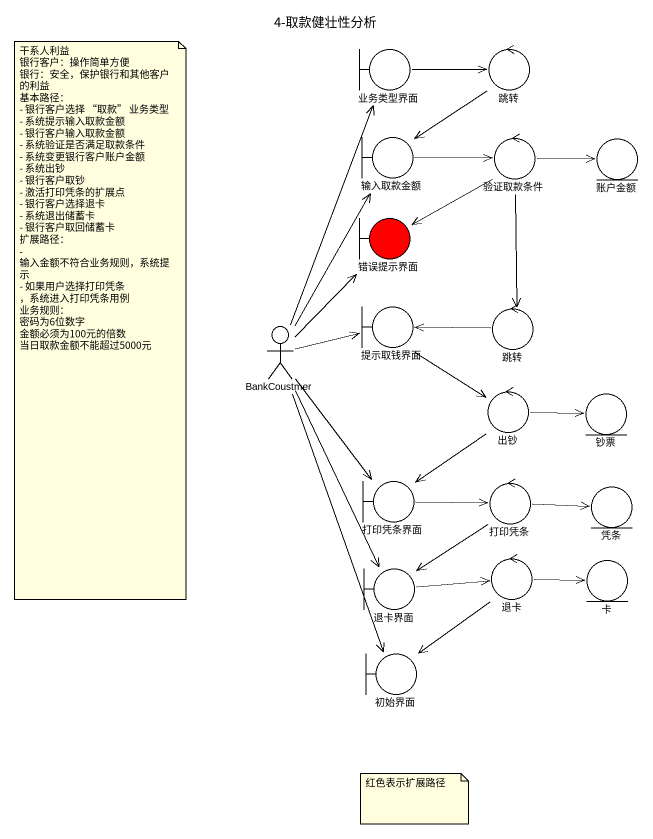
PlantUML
@startuml
title 4-取款健壮性分析
boundary 业务类型界面
control 跳转
boundary 输入取款金额
control 验证取款条件
entity 账户金额
boundary 错误提示界面 #FF0000
boundary 提示取钱界面
control "跳转" as 跳转_2
actor BankCoustmer
control 出钞
entity 钞票
boundary 打印凭条界面
control 打印凭条
entity 凭条
control 退卡
entity 卡
boundary 退卡界面
boundary 初始界面
业务类型界面 -right-> 跳转
跳转 --> 输入取款金额
输入取款金额 -right-> 验证取款条件
验证取款条件 -right-> 账户金额
验证取款条件 --> 错误提示界面
验证取款条件 --> 跳转_2
提示取钱界面 --> 出钞
跳转_2 -left-> 提示取钱界面
BankCoustmer -up-> 业务类型界面
BankCoustmer -up- 输入取款金额
BankCoustmer -up-> 输入取款金额
BankCoustmer -up-> 错误提示界面
BankCoustmer -right-> 提示取钱界面
BankCoustmer --> 打印凭条界面
BankCoustmer --> 退卡界面
BankCoustmer --> 初始界面
出钞 -right-> 钞票
出钞 --> 打印凭条界面
打印凭条界面 -right-> 打印凭条
打印凭条 -right-> 凭条
打印凭条 --> 退卡界面
退卡 -right-> 卡
退卡 --> 初始界面
退卡界面 -right-> 退卡
note as N1
  干系人利益
  银行客户：操作简单方便
  银行：安全，保护银行和其他客户的利益
  基本路径：
  - 银行客户选择 “取款” 业务类型
  - 系统提示输入取款金额
  - 银行客户输入取款金额
  - 系统验证是否满足取款条件
  - 系统变更银行客户账户金额
  - 系统出钞
  - 银行客户取钞
  - 激活打印凭条的扩展点
  - 银行客户选择退卡
  - 系统退出储蓄卡
  - 银行客户取回储蓄卡
  扩展路径：
  - 输入金额不符合业务规则，系统提示
  - 如果用户选择打印凭条 ，系统进入打印凭条用例
  业务规则：
  密码为6位数字
  金额必须为100元的倍数
  当日取款金额不能超过5000元
end note
note as N2
  红色表示扩展路径
end note
@enduml
